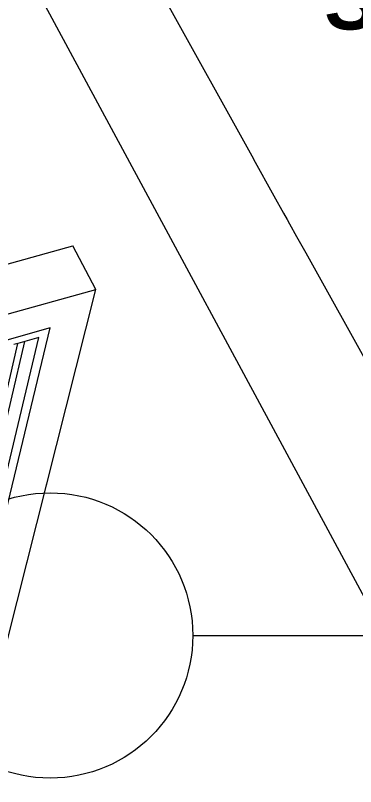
# Model space of a CAD drawing. Header units: millimetres. Extents: x 1634676 to 2568129, y -408635 to -190573.
# Drawn here: x 2505952 to 2507133, y -332541 to -329863 of the extents above; entities that cross this region are included whole.
import ezdxf
from ezdxf.enums import TextEntityAlignment as Align

# ---------------------------------------------------------------- set-up
doc = ezdxf.new("R2010")
doc.units = ezdxf.units.MM
doc.header["$MEASUREMENT"] = 0
doc.layers.get('0').update_dxf_attribs({"lineweight": 15})
doc.layers.add('thin', color=250, linetype='Continuous', lineweight=5)
doc.styles.add('txt100-2', font='GOTHICB.TTF', dxfattribs={"height": 0.2})

msp = doc.modelspace()

# ---------------------------------------------------------------- linework, layer by layer
at = {"layer": 'thin'}
for p, q in [((2505545, -328141.2), (2506778.3, -330361.1)), ((2509568.7, -336346.2), (2505455.3, -328715.9)), ((2506778.3, -330361.1), (2506779, -330362.4)), ((2506779, -330362.4), (2506849.5, -330489.3)), ((2506849.5, -330489.3), (2506883.3, -330550.2)), ((2506883.3, -330550.2), (2506895.6, -330572.3)), ((2506895.6, -330572.3), (2506903.6, -330586.7)), ((2506903.6, -330586.7), (2506928.2, -330630.9)), ((2506928.2, -330630.9), (2506959.7, -330687.6)), ((2505351.4, -330885.6), (2506151.8, -330663.9)), ((2506231.1, -330814.7), (2506151.8, -330663.9)), ((2506959.7, -330687.6), (2509745.9, -335703)), ((2503669.9, -331528.4), (2506231.1, -330814.7)), ((2505527.9, -333601.5), (2506231.1, -330814.7)), ((2506072.8, -330948.5), (2503704.4, -331610.7)), ((2505416.6, -333667.1), (2506072.8, -330948.5)), ((2505347.5, -333713.1), (2505985.1, -330995.2)), ((2505388.6, -333685), (2506033.6, -330981.6)), ((2505985.1, -330995.2), (2505961.2, -331001.9)), ((2506033.6, -330981.6), (2505985.1, -330995.2)), ((2505326.4, -333730.9), (2505961.2, -331001.9)), ((2505961.2, -331001.9), (2505946.8, -331005.9)), ((2506568, -332016.1), (2507987.8, -332016.1))]:
    msp.add_line(p, q, dxfattribs=at)
msp.add_circle((2506072.8, -332016.1), 495.2, dxfattribs=at)

# ---------------------------------------------------------------- texts
at = {"style": 'txt100-2'}
msp.add_text('SHOWER ', height=200, dxfattribs=at).set_placement((2507663.4, -329812.3), align=Align.MIDDLE_CENTER)

doc.saveas('drawing.dxf')
